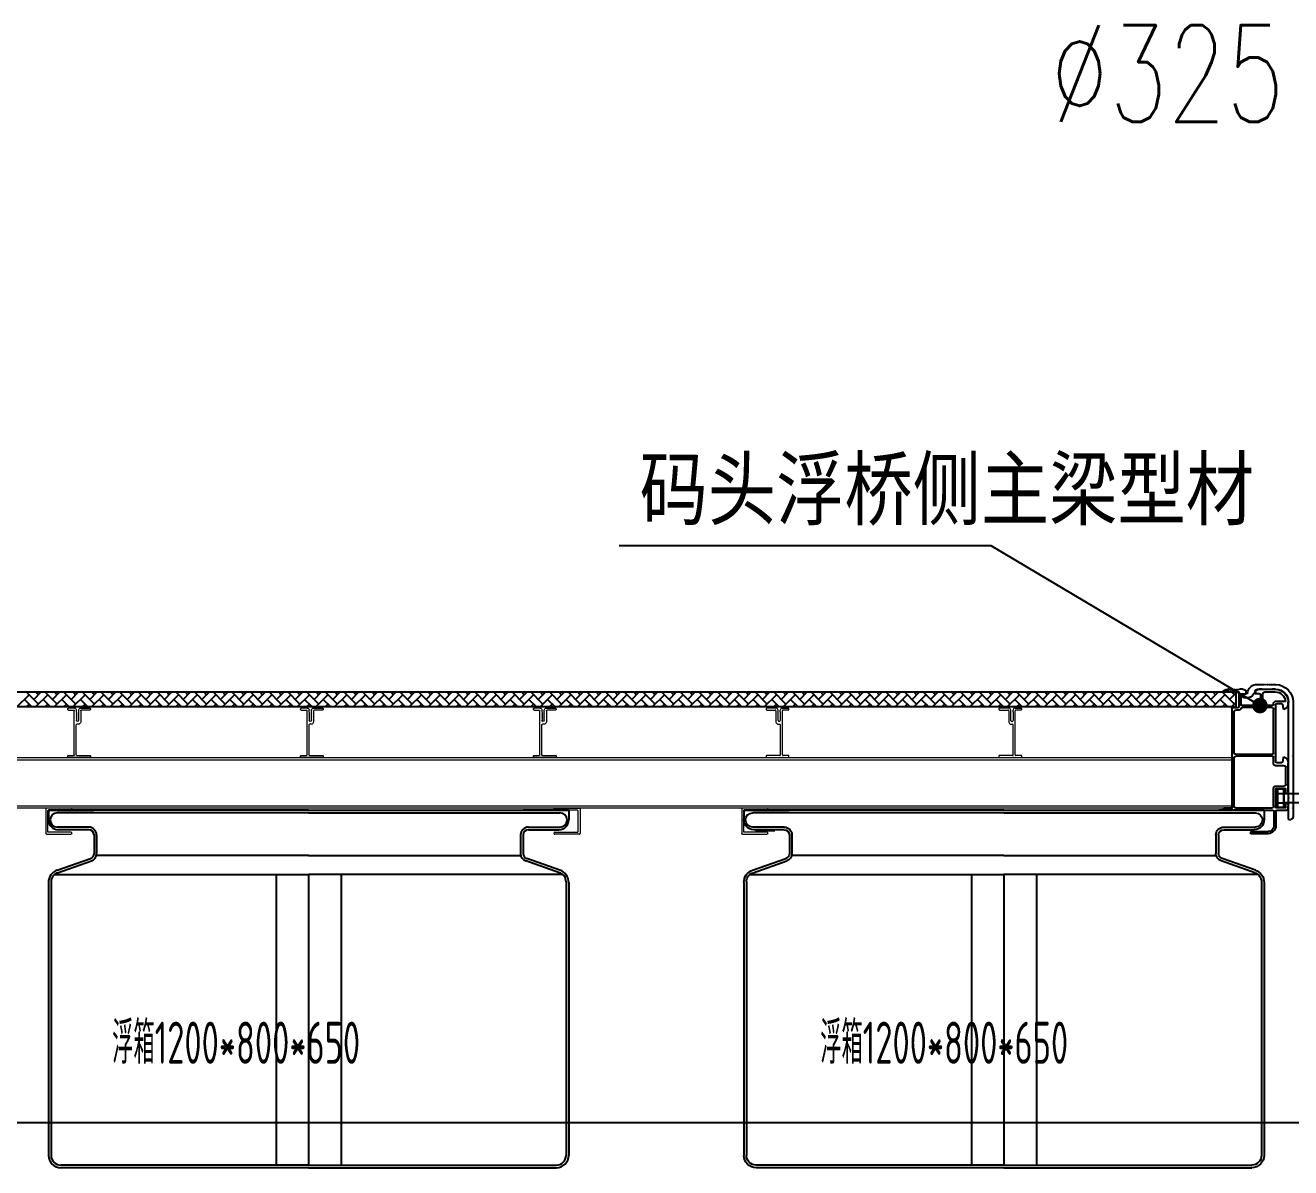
# Model space of a CAD drawing. Extents: x 8796 to 116961, y 24572 to 132726.
# Drawn here: x 41625 to 43571, y 28656 to 30414 of the extents above; entities that cross this region are included whole.
import ezdxf

# ---------------------------------------------------------------- set-up
doc = ezdxf.new("R2010")
doc.units = 0
doc.header["$LTSCALE"] = 1000
doc.header["$MEASUREMENT"] = 0
for name, color, linetype in [('_TCH_MASK', 7, 'Continuous'), ('DIM_LEAD', 3, 'Continuous'), ('PUB_DIM', 3, 'Continuous'), ('PUB_TEXT', 7, 'Continuous'), ('W-FLOAT_BOWL浮筒', 253, 'Continuous'), ('W-STEEL_FRAME钢架', 3, 'Continuous'), ('W-WOOD_FLOOR木地板', 30, 'Continuous'), ('中实线', 1, 'Continuous'), ('图层5', 6, 'Continuous'), ('粗实线', 3, 'Continuous')]:
    doc.layers.add(name, color=color, linetype=linetype)
doc.layers.add('结构', color=52, linetype='Continuous', lineweight=18)
doc.layers.add('铝主梁170x129x4', color=210, linetype='Continuous', lineweight=25)
doc.styles.add('_TCH_DIM', font='SIMPLEX.shx', dxfattribs={"bigfont": 'hztxt.shx'})
doc.styles.get("Standard").update_dxf_attribs({"font": 'gbenor.shx', "bigfont": 'gbcbig.shx'})

# ---------------------------------------------------------------- blocks, each defined once
blk = doc.blocks.new('A$C49B369EF')
at = {"color": 8}
for p, q in [((4, 203), (20.5, 203)), ((22.5, 124), (22.5, 191))]:
    blk.add_line(p, q, dxfattribs=at)
at = {"color": 3}
for p, q in [((17, 36), (2, 36)), ((19, 34), (19, 12)), ((22, 34), (22, 12)), ((57, 3), (31, 3)), ((58, 2), (58, 1)), ((47.4, 0), (31, 0)), ((57, 0), (48.6, 0))]:
    blk.add_line(p, q, dxfattribs=at)
at = {"color": 8, "ltscale": 0.5}
blk.add_arc((20.5, 201), 2, 0, 90, dxfattribs=at)
at = {"color": 3}
for centre, radius, start, end in [((2, 38), 2, 180, 270), ((17, 34), 2, 0, 90), ((31, 12), 12, 180, 270), ((31, 12), 9, 180, 270), ((57, 2), 1, 0, 90), ((57, 1), 1, 270, 0)]:
    blk.add_arc(centre, radius, start, end, dxfattribs=at)
at = {"color": 3, "ltscale": 0.5}
blk.add_arc((24, 34), 2, 90, 180, dxfattribs=at)
at = {"layer": '中实线', "color": 8, "linetype": 'ByBlock', "ltscale": 0.5}
for p, q in [((36, 218), (20, 218)), ((20, 218), (20, 218)), ((39, 199), (39, 215)), ((4, 203), (4, 203)), ((22.5, 199), (22.5, 201)), ((24.5, 197), (37, 197)), ((25.5, 194), (70.6, 194)), ((75.5, 190), (80.5, 190)), ((83.5, 187), (83.5, 125)), ((22.5, 107.5), (22.5, 117)), ((80.5, 122), (24.5, 122)), ((24.5, 119), (80.5, 119)), ((3.5, 76), (3.5, 101.5)), ((6.5, 104.5), (19.5, 104.5)), ((83.5, 116), (83.5, 42.5)), ((19.5, 73), (6.5, 73)), ((22.5, 42.5), (22.5, 70)), ((80.5, 39.5), (25.5, 39.5))]:
    blk.add_line(p, q, dxfattribs=at)
for centre, radius, start, end in [((20, 202.1), 15.9, 89.8166, 176.4472), ((36, 215), 3, 0, 90), ((24.5, 199), 2, 180, 269.9404), ((37, 199), 2, 269.9404, 0), ((25.5, 191), 3, 90, 180), ((70.6, 192), 2, 11.537, 90), ((75.5, 193), 3, 191.537, 270), ((80.5, 187), 3, 0, 90), ((24.5, 124), 2, 180, 270), ((24.5, 117), 2, 90, 180), ((80.5, 125), 3, 270, 0), ((80.5, 116), 3, 0, 90), ((6.5, 101.5), 3, 90, 180), ((19.5, 107.5), 3, 270, 0), ((6.5, 76), 3, 180, 270), ((19.5, 70), 3, 0, 90), ((25.5, 42.5), 3, 180, 270), ((80.5, 42.5), 3, 270, 0)]:
    blk.add_arc(centre, radius, start, end, dxfattribs=at)
at = {"layer": '粗实线', "linetype": 'ByBlock', "ltscale": 0.5}
for p, q in [((20, 222), (24.7, 222)), ((24.7, 222), (22.4, 222)), ((39.9, 222), (45, 222)), ((43.5, 215), (50.3, 215)), ((50.5, 219.5), (50.5, 215.2)), ((64.5, 215.2), (64.5, 219.5)), ((71.5, 215), (64.7, 215)), ((70, 222), (75.1, 222)), ((76, 218), (76, 194.5)), ((99.8, 219), (77, 219)), ((90.3, 222), (92.7, 222)), ((100, 219.5), (100, 219.2)), ((0, 200.4), (0, 202)), ((9.1, 199.2), (7.8, 191.8)), ((17, 200), (10.1, 200)), ((19, 155.1), (19, 198)), ((42.5, 214), (42.5, 198)), ((43.5, 197), (56.9, 197)), ((57.1, 196.9), (57.4, 196.6)), ((57.6, 196.6), (57.9, 196.9)), ((58.1, 197), (71.5, 197)), ((72.5, 198), (72.5, 214)), ((77, 193.5), (86, 193.5)), ((87, 192.5), (87, 155.1)), ((19, 111), (19, 153.9)), ((19.4, 154.6), (19.1, 154.9)), ((19.1, 154.1), (19.4, 154.4)), ((86.9, 154.9), (86.6, 154.6)), ((86.6, 154.4), (86.9, 154.1)), ((87, 153.9), (87, 153.9)), ((87, 153.9), (87, 89.8)), ((7.8, 117.2), (9.1, 109.8)), ((0, 89.8), (0, 108.6)), ((10.1, 109), (17, 109)), ((0, 74.4), (0, 88.7)), ((0.4, 89.4), (0.1, 89.7)), ((0.1, 88.8), (0.4, 89.1)), ((86.9, 89.7), (86.6, 89.4)), ((86.6, 89.1), (86.9, 88.8)), ((87, 88.7), (87, 39.5)), ((0, 64), (0, 74.4)), ((3.8, 61.5), (2.5, 61.5)), ((4, 68.5), (4, 61.7)), ((18, 69.5), (5, 69.5)), ((19, 55.1), (19, 68.5)), ((0, 38), (0, 42)), ((2.5, 47.5), (3.8, 47.5)), ((4, 47.3), (4, 40.5)), ((19, 40.5), (19, 53.9)), ((19.4, 54.6), (19.1, 54.9)), ((19.1, 54.1), (19.4, 54.4)), ((87.5, 39), (99, 39)), ((99, 36), (24, 36)), ((100, 38), (100, 37))]:
    blk.add_line(p, q, dxfattribs=at)
at = {"layer": '粗实线', "color": 3, "linetype": 'ByBlock', "ltscale": 0.5}
for p, q in [((5, 39.5), (18, 39.5)), ((47.9, 0.4), (47.6, 0.1)), ((48.4, 0.1), (48.1, 0.4))]:
    blk.add_line(p, q, dxfattribs=at)
at = {"layer": '粗实线', "linetype": 'ByBlock', "ltscale": 0.5}
for centre, radius, start, end in [((20, 202), 20, 90, 180), ((43.5, 214), 1, 90, 180), ((45.3, 215.4), 6.6, 38.3047, 92.8074), ((50.3, 215.2), 0.2, 270, 0.2741), ((69.7, 215.4), 6.6, 87.1926, 141.6953), ((64.7, 215.2), 0.2, 180, 270), ((71.5, 214), 1, 0, 90), ((77, 218), 1, 90, 180), ((92.1, 208.2), 13.8, 54.8394, 92.3815), ((99.8, 219.2), 0.2, 270, 0), ((9.9, 200.4), 9.84, 179.7094, 251.9861), ((10.1, 199), 1, 90, 169.7), ((17, 198), 2, 360, 90), ((43.5, 198), 1, 180, 270), ((56.9, 196.8), 0.2, 45, 90), ((57.5, 196.8), 0.2, 225, 315), ((58.1, 196.8), 0.2, 90, 135), ((71.5, 198), 1, 270, 0), ((6.8, 192), 1, 270, 349.7), ((77, 194.5), 1, 180, 270), ((86, 192.5), 1, 0, 90), ((19.2, 155.1), 0.2, 180, 225), ((19.2, 153.9), 0.2, 135, 180), ((19.2, 154.5), 0.2, 315, 45), ((86.8, 154.5), 0.2, 135, 225), ((86.8, 155.1), 0.2, 315, 0), ((86.8, 153.9), 0.2, 360, 45), ((10.1, 108.5), 10.1, 110.0422, 179.7055), ((6.8, 117), 1.03, 10.8147, 98.718), ((10.1, 110), 1, 190.3, 270), ((17, 111), 2, 270, 0), ((0.2, 89.8), 0.2, 180, 225), ((0.2, 88.7), 0.2, 135, 180), ((0.2, 89.2), 0.2, 315, 45), ((86.8, 89.2), 0.2, 135, 225), ((86.8, 89.8), 0.2, 315, 0), ((86.8, 88.7), 0.2, 360, 45), ((2.5, 64), 2.5, 180, 270), ((3.8, 61.7), 0.2, 270, 0), ((5, 68.5), 1, 90, 180), ((18, 68.5), 1, 0, 90), ((6.6, 42.3), 6.6, 128.3047, 182.8074), ((3.8, 47.3), 0.2, 0, 90), ((5, 40.5), 1, 180, 270), ((18, 40.5), 1, 270, 0), ((19.2, 55.1), 0.2, 180, 225), ((19.2, 53.9), 0.2, 135, 180), ((19.2, 54.5), 0.2, 315, 45), ((87, 39), 0.5, 90, 0), ((99, 38), 1, 0, 90), ((99, 37), 1, 270, 0)]:
    blk.add_arc(centre, radius, start, end, dxfattribs=at)
at = {"layer": '粗实线', "color": 3, "linetype": 'ByBlock', "ltscale": 0.5}
for centre, start, end in [((47.4, 0.2), 270, 315), ((48, 0.2), 45, 135), ((48.6, 0.2), 225, 270)]:
    blk.add_arc(centre, 0.2, start, end, dxfattribs=at)
at = {"layer": '结构', "color": 3, "linetype": 'ByBlock', "ltscale": 0.5}
for p, q in [((24.9, 221.9), (25.2, 221.5)), ((25.5, 221.5), (25.8, 221.9)), ((25.9, 222), (26.7, 222)), ((26.9, 221.9), (27.2, 221.5)), ((27.5, 221.5), (27.8, 221.9)), ((27.9, 222), (28.7, 222)), ((28.9, 221.9), (29.2, 221.5)), ((29.5, 221.5), (29.8, 221.9)), ((29.9, 222), (30.7, 222)), ((30.9, 221.9), (31.2, 221.5)), ((31.5, 221.5), (31.8, 221.9)), ((31.9, 222), (32.7, 222)), ((32.9, 221.9), (33.2, 221.5)), ((33.5, 221.5), (33.8, 221.9)), ((33.9, 222), (34.7, 222)), ((34.9, 221.9), (35.2, 221.5)), ((35.5, 221.5), (35.8, 221.9)), ((35.9, 222), (36.7, 222)), ((36.9, 221.9), (37.2, 221.5)), ((37.5, 221.5), (37.8, 221.9)), ((37.9, 222), (38.7, 222)), ((38.9, 221.9), (39.2, 221.5)), ((39.5, 221.5), (39.8, 221.9)), ((39.9, 222), (41.7, 222)), ((75.1, 222), (73.3, 222)), ((75.6, 221.5), (75.3, 221.9)), ((76.1, 221.9), (75.8, 221.5)), ((77.1, 222), (76.3, 222)), ((77.6, 221.5), (77.3, 221.9)), ((78.1, 221.9), (77.8, 221.5)), ((79.1, 222), (78.3, 222)), ((79.6, 221.5), (79.3, 221.9)), ((80.1, 221.9), (79.8, 221.5)), ((81.1, 222), (80.3, 222)), ((81.6, 221.5), (81.3, 221.9)), ((82.1, 221.9), (81.8, 221.5)), ((83.1, 222), (82.3, 222)), ((83.6, 221.5), (83.3, 221.9)), ((84.1, 221.9), (83.8, 221.5)), ((85.1, 222), (84.3, 222)), ((85.6, 221.5), (85.3, 221.9)), ((86.1, 221.9), (85.8, 221.5)), ((87.1, 222), (86.3, 222)), ((87.6, 221.5), (87.3, 221.9)), ((88.1, 221.9), (87.8, 221.5)), ((89.1, 222), (88.3, 222)), ((89.6, 221.5), (89.3, 221.9)), ((90.1, 221.9), (89.8, 221.5))]:
    blk.add_line(p, q, dxfattribs=at)
for centre, start, end in [((24.7, 221.8), 45, 90), ((25.3, 221.6), 225, 315), ((25.9, 221.8), 90, 135), ((26.7, 221.8), 45, 90), ((27.3, 221.6), 225, 315), ((27.9, 221.8), 90, 135), ((28.7, 221.8), 45, 90), ((29.3, 221.6), 225, 315), ((29.9, 221.8), 90, 135), ((30.7, 221.8), 45, 90), ((31.3, 221.6), 225, 315), ((31.9, 221.8), 90, 135), ((32.7, 221.8), 45, 90), ((33.3, 221.6), 225, 315), ((33.9, 221.8), 90, 135), ((34.7, 221.8), 45, 90), ((35.3, 221.6), 225, 315), ((35.9, 221.8), 90, 135), ((36.7, 221.8), 45, 90), ((37.3, 221.6), 225, 315), ((37.9, 221.8), 90, 135), ((38.7, 221.8), 45, 90), ((39.3, 221.6), 225, 315), ((39.9, 221.8), 90, 135), ((75.1, 221.8), 45, 90), ((75.7, 221.6), 225, 315), ((76.3, 221.8), 90, 135), ((77.1, 221.8), 45, 90), ((77.7, 221.6), 225, 315), ((78.3, 221.8), 90, 135), ((79.1, 221.8), 45, 90), ((79.7, 221.6), 225, 315), ((80.3, 221.8), 90, 135), ((81.1, 221.8), 45, 90), ((81.7, 221.6), 225, 315), ((82.3, 221.8), 90, 135), ((83.1, 221.8), 45, 90), ((83.7, 221.6), 225, 315), ((84.3, 221.8), 90, 135), ((85.1, 221.8), 45, 90), ((85.7, 221.6), 225, 315), ((86.3, 221.8), 90, 135), ((87.1, 221.8), 45, 90), ((87.7, 221.6), 225, 315), ((88.3, 221.8), 90, 135), ((89.1, 221.8), 45, 90), ((89.7, 221.6), 225, 315), ((90.3, 221.8), 90, 135)]:
    blk.add_arc(centre, 0.2, start, end, dxfattribs=at)
blk = doc.blocks.new('A$C4B927DFE')
at = {"color": 0, "lineweight": 5}
for p, q in [((-53.9, 64.4), (-53.9, 65.9)), ((-40.6, 66.9), (-40.6, 67.9)), ((-56.9, 44.1), (-54.6, 44.1))]:
    blk.add_line(p, q, dxfattribs=at)
at = {"color": 0, "lineweight": 0, "ltscale": 0.5}
blk.add_arc((-56.6, 48.1), 4.07, 190.1528, 265.2718, dxfattribs=at)
at = {"layer": '结构', "color": 0, "linetype": 'ByBlock', "lineweight": 0, "ltscale": 0.5}
for p, q in [((-75.6, 67.9), (-75.6, 66.9)), ((-60.4, 68.9), (-74.6, 68.9)), ((-74.6, 65.9), (-61.6, 65.9)), ((-60.6, 64.9), (-60.6, 47.4)), ((-57.8, 64.2), (-57.4, 64.4)), ((-57.4, 63.9), (-57.8, 64.2)), ((-57.8, 62.4), (-57.4, 62.6)), ((-57.4, 62.1), (-57.8, 62.4)), ((-57.8, 60.6), (-57.4, 60.8)), ((-57.4, 60.3), (-57.8, 60.6)), ((-57.8, 58.8), (-57.4, 59)), ((-57.4, 58.5), (-57.8, 58.8)), ((-57.4, 64.4), (-57.4, 65.9)), ((-57.4, 62.6), (-57.4, 63.9)), ((-57.4, 60.8), (-57.4, 62.1)), ((-57.4, 59), (-57.4, 60.3)), ((-57.4, 57.2), (-57.4, 58.5)), ((-53.5, 64.2), (-53.9, 64.4)), ((-53.9, 63.9), (-53.5, 64.2)), ((-53.9, 62.6), (-53.9, 63.9)), ((-53.5, 62.4), (-53.9, 62.6)), ((-53.9, 62.1), (-53.5, 62.4)), ((-53.9, 62.2), (-53.9, 61.9)), ((-53.9, 61.9), (-53.5, 61.7)), ((-53.5, 61.7), (-53.9, 61.4)), ((-53.9, 61.4), (-53.9, 60.1)), ((-53.9, 60.1), (-53.5, 59.9)), ((-53.5, 59.9), (-53.9, 59.6)), ((-53.9, 59.6), (-53.9, 58.3)), ((-50.9, 68.9), (-41.6, 68.9)), ((-50.6, -3.1), (-50.6, 64.9)), ((-41.6, 65.9), (-49.6, 65.9)), ((-57.8, 57), (-57.4, 57.2)), ((-57.4, 56.7), (-57.8, 57)), ((-57.8, 55.2), (-57.4, 55.4)), ((-57.4, 54.9), (-57.8, 55.2)), ((-57.8, 53.4), (-57.4, 53.6)), ((-57.4, 53.1), (-57.8, 53.4)), ((-57.8, 51.6), (-57.4, 51.8)), ((-57.4, 51.3), (-57.8, 51.6)), ((-57.4, 55.4), (-57.4, 56.7)), ((-57.4, 53.6), (-57.4, 54.9)), ((-57.4, 51.8), (-57.4, 53.1)), ((-57.4, 53.1), (-57.4, 53.1)), ((-57.4, 50.1), (-57.4, 51.3)), ((-53.9, 58.3), (-53.5, 58.1)), ((-53.5, 58.1), (-53.9, 57.8)), ((-53.9, 57.8), (-53.9, 56.5)), ((-53.9, 56.5), (-53.5, 56.3)), ((-53.5, 56.3), (-53.9, 56)), ((-53.9, 56), (-53.9, 54.7)), ((-53.9, 54.7), (-53.5, 54.5)), ((-53.5, 54.5), (-53.9, 54.2)), ((-53.9, 54.2), (-53.9, 52.9)), ((-53.9, 52.9), (-53.5, 52.7)), ((-53.5, 52.7), (-53.9, 52.4)), ((-53.9, 52.4), (-53.9, 51.1)), ((-53.9, 51.1), (-53.5, 50.9)), ((-53.5, 50.9), (-53.9, 50.6)), ((-53.9, 50.6), (-53.9, 50.1)), ((-53.6, -3.1), (-53.6, 43.1)), ((-75.6, -4.6), (-75.6, -6.6)), ((-54.6, -4.1), (-75.1, -4.1)), ((-75.1, -7.1), (-41.1, -7.1)), ((-41.1, -4.1), (-49.6, -4.1)), ((-40.6, -6.6), (-40.6, -4.6))]:
    blk.add_line(p, q, dxfattribs=at)
for centre, radius, start, end in [((-74.6, 67.9), 1, 90, 180), ((-74.6, 66.9), 1, 180, 270), ((-61.6, 64.9), 1, 0, 90), ((-60.4, 65.9), 3, 360, 90.0017), ((-50.9, 65.9), 3, 89.9983, 180), ((-49.6, 64.9), 1, 90, 180), ((-41.6, 67.9), 1, 0, 90), ((-41.6, 66.9), 1, 270, 360), ((-55.6, 50.1), 1.75, 180, 0), ((-54.6, 43.1), 1, 0, 90), ((-75.1, -4.6), 0.5, 90, 180), ((-75.1, -6.6), 0.5, 180, 270), ((-54.6, -3.1), 1, 270, 0), ((-49.6, -3.1), 1, 180, 270), ((-41.1, -4.6), 0.5, 0, 90), ((-41.1, -6.6), 0.5, 270, 0)]:
    blk.add_arc(centre, radius, start, end, dxfattribs=at)
blk = doc.blocks.new('555')
at = {"color": 31}
for p, q in [((447973.9, -94562.7), (450812.6, -94562.7)), ((448938.2, -94585.7), (448956.8, -94567)), ((448971.2, -94581.4), (448952.5, -94562.7)), ((448964, -94574.2), (448975.5, -94562.7)), ((448971.2, -94567), (448966.9, -94562.7)), ((448966.9, -94585.7), (448985.6, -94567)), ((448999.9, -94581.4), (448981.3, -94562.7)), ((448992.8, -94574.2), (449004.3, -94562.7)), ((448999.9, -94567), (448995.6, -94562.7)), ((448995.6, -94585.7), (449014.3, -94567)), ((449028.7, -94581.4), (449010, -94562.7)), ((449021.5, -94574.2), (449033, -94562.7)), ((449028.7, -94567), (449024.4, -94562.7)), ((449024.4, -94585.7), (449043.1, -94567)), ((449057.4, -94581.4), (449038.7, -94562.7)), ((449050.2, -94574.2), (449061.7, -94562.7)), ((449057.4, -94567), (449053.1, -94562.7)), ((449053.1, -94585.7), (449071.8, -94567)), ((449086.2, -94581.4), (449067.5, -94562.7)), ((449079, -94574.2), (449090.5, -94562.7)), ((449086.2, -94567), (449081.8, -94562.7)), ((449081.8, -94585.7), (449100.5, -94567)), ((449114.9, -94581.4), (449096.2, -94562.7)), ((449107.7, -94574.2), (449119.2, -94562.7)), ((449114.9, -94567), (449110.6, -94562.7)), ((449110.6, -94585.7), (449129.3, -94567)), ((449143.6, -94581.4), (449124.9, -94562.7)), ((449136.4, -94574.2), (449147.9, -94562.7)), ((449143.6, -94567), (449139.3, -94562.7)), ((449139.3, -94585.7), (449158, -94567)), ((449172.4, -94581.4), (449153.7, -94562.7)), ((449165.2, -94574.2), (449176.7, -94562.7)), ((449172.4, -94567), (449168.1, -94562.7)), ((449168.1, -94585.7), (449186.7, -94567)), ((449201.1, -94581.4), (449182.4, -94562.7)), ((449193.9, -94574.2), (449205.4, -94562.7)), ((449201.1, -94567), (449196.8, -94562.7)), ((449196.8, -94585.7), (449215.5, -94567)), ((449229.8, -94581.4), (449211.2, -94562.7)), ((449222.7, -94574.2), (449234.2, -94562.7)), ((449229.8, -94567), (449225.5, -94562.7)), ((449225.5, -94585.7), (449244.2, -94567)), ((449258.6, -94581.4), (449239.9, -94562.7)), ((449251.4, -94574.2), (449262.9, -94562.7)), ((449258.6, -94567), (449254.3, -94562.7)), ((449254.3, -94585.7), (449272.9, -94567)), ((449287.3, -94581.4), (449268.6, -94562.7)), ((449280.1, -94574.2), (449291.6, -94562.7)), ((449287.3, -94567), (449283, -94562.7)), ((449283, -94585.7), (449301.7, -94567)), ((449316.1, -94581.4), (449297.4, -94562.7)), ((449308.9, -94574.2), (449320.4, -94562.7)), ((449316.1, -94567), (449311.7, -94562.7)), ((449311.7, -94585.7), (449330.4, -94567)), ((449344.8, -94581.4), (449326.1, -94562.7)), ((449337.6, -94574.2), (449349.1, -94562.7)), ((449344.8, -94567), (449340.5, -94562.7)), ((449340.5, -94585.7), (449359.2, -94567)), ((449373.5, -94581.4), (449354.8, -94562.7)), ((449366.3, -94574.2), (449377.8, -94562.7)), ((449373.5, -94567), (449369.2, -94562.7)), ((449369.2, -94585.7), (449387.9, -94567)), ((449402.3, -94581.4), (449383.6, -94562.7)), ((449395.1, -94574.2), (449406.6, -94562.7)), ((449402.3, -94567), (449397.9, -94562.7)), ((449397.9, -94585.7), (449416.6, -94567)), ((449431, -94581.4), (449412.3, -94562.7)), ((449423.8, -94574.2), (449435.3, -94562.7)), ((449431, -94567), (449426.7, -94562.7)), ((449426.7, -94585.7), (449445.4, -94567)), ((449459.7, -94581.4), (449441.1, -94562.7)), ((449452.6, -94574.2), (449464.1, -94562.7)), ((449459.7, -94567), (449455.4, -94562.7)), ((449455.4, -94585.7), (449474.1, -94567)), ((449488.5, -94581.4), (449469.8, -94562.7)), ((449481.3, -94574.2), (449492.8, -94562.7)), ((449488.5, -94567), (449484.2, -94562.7)), ((449484.2, -94585.7), (449502.8, -94567)), ((449517.2, -94581.4), (449498.5, -94562.7)), ((449510, -94574.2), (449521.5, -94562.7)), ((449517.2, -94567), (449512.9, -94562.7)), ((449512.9, -94585.7), (449531.6, -94567)), ((449545.9, -94581.4), (449527.3, -94562.7)), ((449538.8, -94574.2), (449550.3, -94562.7)), ((449545.9, -94567), (449541.6, -94562.7)), ((449541.6, -94585.7), (449560.3, -94567)), ((449574.7, -94581.4), (449556, -94562.7)), ((449567.5, -94574.2), (449579, -94562.7)), ((449574.7, -94567), (449570.4, -94562.7)), ((449570.4, -94585.7), (449589.1, -94567)), ((449603.4, -94581.4), (449584.7, -94562.7)), ((449596.2, -94574.2), (449607.7, -94562.7)), ((449603.4, -94567), (449599.1, -94562.7)), ((449599.1, -94585.7), (449617.8, -94567)), ((449632.2, -94581.4), (449613.5, -94562.7)), ((449625, -94574.2), (449636.5, -94562.7)), ((449632.2, -94567), (449627.8, -94562.7)), ((449627.8, -94585.7), (449646.5, -94567)), ((449660.9, -94581.4), (449642.2, -94562.7)), ((449653.7, -94574.2), (449665.2, -94562.7)), ((449660.9, -94567), (449656.6, -94562.7)), ((449656.6, -94585.7), (449675.3, -94567)), ((449689.6, -94581.4), (449670.9, -94562.7)), ((449682.4, -94574.2), (449693.9, -94562.7)), ((449689.6, -94567), (449685.3, -94562.7)), ((449685.3, -94585.7), (449704, -94567)), ((449718.4, -94581.4), (449699.7, -94562.7)), ((449711.2, -94574.2), (449722.7, -94562.7)), ((449718.4, -94567), (449714, -94562.7)), ((449714, -94585.7), (449732.7, -94567)), ((449747.1, -94581.4), (449728.4, -94562.7)), ((449739.9, -94574.2), (449751.4, -94562.7)), ((449747.1, -94567), (449742.8, -94562.7)), ((449742.8, -94585.7), (449761.5, -94567)), ((449775.8, -94581.4), (449757.2, -94562.7)), ((449768.7, -94574.2), (449780.2, -94562.7)), ((449775.8, -94567), (449771.5, -94562.7)), ((449771.5, -94585.7), (449790.2, -94567)), ((449804.6, -94581.4), (449785.9, -94562.7)), ((449797.4, -94574.2), (449808.9, -94562.7)), ((449804.6, -94567), (449800.3, -94562.7)), ((449800.3, -94585.7), (449818.9, -94567)), ((449833.3, -94581.4), (449814.6, -94562.7)), ((449826.1, -94574.2), (449837.6, -94562.7)), ((449833.3, -94567), (449829, -94562.7)), ((449829, -94585.7), (449847.7, -94567)), ((449862, -94581.4), (449843.4, -94562.7)), ((449854.9, -94574.2), (449866.4, -94562.7)), ((449862, -94567), (449857.7, -94562.7)), ((449857.7, -94585.7), (449876.4, -94567)), ((449890.8, -94581.4), (449872.1, -94562.7)), ((449883.6, -94574.2), (449895.1, -94562.7)), ((449890.8, -94567), (449886.5, -94562.7)), ((449886.5, -94585.7), (449905.2, -94567)), ((449919.5, -94581.4), (449900.8, -94562.7)), ((449912.3, -94574.2), (449923.8, -94562.7)), ((449919.5, -94567), (449915.2, -94562.7)), ((449915.2, -94585.7), (449933.9, -94567)), ((449948.3, -94581.4), (449929.6, -94562.7)), ((449941.1, -94574.2), (449952.6, -94562.7)), ((449948.3, -94567), (449943.9, -94562.7)), ((449943.9, -94585.7), (449962.6, -94567)), ((449977, -94581.4), (449958.3, -94562.7)), ((449969.8, -94574.2), (449981.3, -94562.7)), ((449977, -94567), (449972.7, -94562.7)), ((449972.7, -94585.7), (449991.4, -94567)), ((450005.7, -94581.4), (449987, -94562.7)), ((449998.5, -94574.2), (450010, -94562.7)), ((450005.7, -94567), (450001.4, -94562.7)), ((450001.4, -94585.7), (450020.1, -94567)), ((450034.5, -94581.4), (450015.8, -94562.7)), ((450027.3, -94574.2), (450038.8, -94562.7)), ((450034.5, -94567), (450030.2, -94562.7)), ((450030.2, -94585.7), (450048.8, -94567)), ((450063.2, -94581.4), (450044.5, -94562.7)), ((450056, -94574.2), (450067.5, -94562.7)), ((450063.2, -94567), (450058.9, -94562.7)), ((450058.9, -94585.7), (450077.6, -94567)), ((450091.9, -94581.4), (450073.3, -94562.7)), ((450084.8, -94574.2), (450096.3, -94562.7)), ((450091.9, -94567), (450087.6, -94562.7)), ((450087.6, -94585.7), (450106.3, -94567)), ((450120.7, -94581.4), (450102, -94562.7)), ((450113.5, -94574.2), (450125, -94562.7)), ((450120.7, -94567), (450116.4, -94562.7)), ((450116.4, -94585.7), (450135, -94567)), ((450149.4, -94581.4), (450130.7, -94562.7)), ((450142.2, -94574.2), (450153.7, -94562.7)), ((450149.4, -94567), (450145.1, -94562.7)), ((450145.1, -94585.7), (450163.8, -94567)), ((450172.5, -94575.7), (450159.5, -94562.7)), ((450178.2, -94581.4), (450159.5, -94562.7)), ((450171, -94574.2), (450182.5, -94562.7)), ((450171, -94574.2), (450172.5, -94572.7)), ((450178.2, -94567), (450173.8, -94562.7)), ((450173.8, -94585.7), (450192.5, -94567)), ((450206.9, -94581.4), (450188.2, -94562.7)), ((450199.7, -94574.2), (450211.2, -94562.7)), ((450206.9, -94567), (450202.6, -94562.7)), ((450202.6, -94585.7), (450221.3, -94567)), ((450235.6, -94581.4), (450216.9, -94562.7)), ((450228.4, -94574.2), (450239.9, -94562.7)), ((450235.6, -94567), (450231.3, -94562.7)), ((450231.3, -94585.7), (450250, -94567)), ((450264.4, -94581.4), (450245.7, -94562.7)), ((450257.2, -94574.2), (450268.7, -94562.7)), ((450264.4, -94567), (450260, -94562.7)), ((450260, -94585.7), (450278.7, -94567)), ((450293.1, -94581.4), (450274.4, -94562.7)), ((450285.9, -94574.2), (450297.4, -94562.7)), ((450293.1, -94567), (450288.8, -94562.7)), ((450288.8, -94585.7), (450307.5, -94567)), ((450321.8, -94581.4), (450303.2, -94562.7)), ((450314.7, -94574.2), (450326.2, -94562.7)), ((450321.8, -94567), (450317.5, -94562.7)), ((450317.5, -94585.7), (450336.2, -94567)), ((450350.6, -94581.4), (450331.9, -94562.7)), ((450343.4, -94574.2), (450354.9, -94562.7)), ((450350.6, -94567), (450346.3, -94562.7)), ((450346.3, -94585.7), (450364.9, -94567)), ((450379.3, -94581.4), (450360.6, -94562.7)), ((450372.1, -94574.2), (450383.6, -94562.7)), ((450379.3, -94567), (450375, -94562.7)), ((450375, -94585.7), (450393.7, -94567)), ((450408, -94581.4), (450389.4, -94562.7)), ((450400.9, -94574.2), (450412.4, -94562.7)), ((450408, -94567), (450403.7, -94562.7)), ((450403.7, -94585.7), (450422.4, -94567)), ((450436.8, -94581.4), (450418.1, -94562.7)), ((450429.6, -94574.2), (450441.1, -94562.7)), ((450436.8, -94567), (450432.5, -94562.7)), ((450432.5, -94585.7), (450451.2, -94567)), ((450465.5, -94581.4), (450446.8, -94562.7)), ((450458.3, -94574.2), (450469.8, -94562.7)), ((450465.5, -94567), (450461.2, -94562.7)), ((450461.2, -94585.7), (450479.9, -94567)), ((450494.3, -94581.4), (450475.6, -94562.7)), ((450487.1, -94574.2), (450498.6, -94562.7)), ((450494.3, -94567), (450489.9, -94562.7)), ((450489.9, -94585.7), (450508.6, -94567)), ((450523, -94581.4), (450504.3, -94562.7)), ((450515.8, -94574.2), (450527.3, -94562.7)), ((450523, -94567), (450518.7, -94562.7)), ((450518.7, -94585.7), (450537.4, -94567)), ((450551.7, -94581.4), (450533, -94562.7)), ((450544.5, -94574.2), (450556, -94562.7)), ((450551.7, -94567), (450547.4, -94562.7)), ((450547.4, -94585.7), (450566.1, -94567)), ((450580.5, -94581.4), (450561.8, -94562.7)), ((450573.3, -94574.2), (450584.8, -94562.7)), ((450580.5, -94567), (450576.2, -94562.7)), ((450576.2, -94585.7), (450594.8, -94567)), ((450609.2, -94581.4), (450590.5, -94562.7)), ((450602, -94574.2), (450613.5, -94562.7)), ((450609.2, -94567), (450604.9, -94562.7)), ((450604.9, -94585.7), (450623.6, -94567)), ((450637.9, -94581.4), (450619.3, -94562.7)), ((450630.8, -94574.2), (450642.3, -94562.7)), ((450637.9, -94567), (450633.6, -94562.7)), ((450633.6, -94585.7), (450652.3, -94567)), ((450666.7, -94581.4), (450648, -94562.7)), ((450659.5, -94574.2), (450671, -94562.7)), ((450666.7, -94567), (450662.4, -94562.7)), ((450662.4, -94585.7), (450681, -94567)), ((450695.4, -94581.4), (450676.7, -94562.7)), ((450688.2, -94574.2), (450699.7, -94562.7)), ((450695.4, -94567), (450691.1, -94562.7)), ((450691.1, -94585.7), (450709.8, -94567)), ((450724.2, -94581.4), (450705.5, -94562.7)), ((450717, -94574.2), (450728.5, -94562.7)), ((450724.2, -94567), (450719.8, -94562.7)), ((450719.8, -94585.7), (450738.5, -94567)), ((450752.9, -94581.4), (450734.2, -94562.7)), ((450745.7, -94574.2), (450757.2, -94562.7)), ((450752.9, -94567), (450748.6, -94562.7)), ((450748.6, -94585.7), (450767.3, -94567)), ((450781.6, -94581.4), (450762.9, -94562.7)), ((450774.4, -94574.2), (450785.9, -94562.7)), ((450781.6, -94567), (450777.3, -94562.7)), ((450777.3, -94585.7), (450796, -94567)), ((450810.4, -94581.4), (450791.7, -94562.7)), ((450803.2, -94574.2), (450812.6, -94564.8)), ((450810.4, -94567), (450806, -94562.7)), ((450812.6, -94562.7), (450812.6, -94585.7)), ((450812.6, -94585.7), (447973.9, -94585.7)), ((448961.2, -94585.7), (448949.7, -94574.2)), ((448952.5, -94585.7), (448956.8, -94581.4)), ((448989.9, -94585.7), (448978.4, -94574.2)), ((448981.3, -94585.7), (448985.6, -94581.4)), ((449018.6, -94585.7), (449007.1, -94574.2)), ((449010, -94585.7), (449014.3, -94581.4)), ((449047.4, -94585.7), (449035.9, -94574.2)), ((449038.7, -94585.7), (449043.1, -94581.4)), ((449076.1, -94585.7), (449064.6, -94574.2)), ((449067.5, -94585.7), (449071.8, -94581.4)), ((449104.8, -94585.7), (449093.3, -94574.2)), ((449096.2, -94585.7), (449100.5, -94581.4)), ((449133.6, -94585.7), (449122.1, -94574.2)), ((449124.9, -94585.7), (449129.3, -94581.4)), ((449162.3, -94585.7), (449150.8, -94574.2)), ((449153.7, -94585.7), (449158, -94581.4)), ((449191.1, -94585.7), (449179.6, -94574.2)), ((449182.4, -94585.7), (449186.7, -94581.4)), ((449219.8, -94585.7), (449208.3, -94574.2)), ((449211.2, -94585.7), (449215.5, -94581.4)), ((449248.5, -94585.7), (449237, -94574.2)), ((449239.9, -94585.7), (449244.2, -94581.4)), ((449277.3, -94585.7), (449265.8, -94574.2)), ((449268.6, -94585.7), (449272.9, -94581.4)), ((449306, -94585.7), (449294.5, -94574.2)), ((449297.4, -94585.7), (449301.7, -94581.4)), ((449334.7, -94585.7), (449323.2, -94574.2)), ((449326.1, -94585.7), (449330.4, -94581.4)), ((449363.5, -94585.7), (449352, -94574.2)), ((449354.8, -94585.7), (449359.2, -94581.4)), ((449392.2, -94585.7), (449380.7, -94574.2)), ((449383.6, -94585.7), (449387.9, -94581.4)), ((449420.9, -94585.7), (449409.4, -94574.2)), ((449412.3, -94585.7), (449416.6, -94581.4)), ((449449.7, -94585.7), (449438.2, -94574.2)), ((449441.1, -94585.7), (449445.4, -94581.4)), ((449478.4, -94585.7), (449466.9, -94574.2)), ((449469.8, -94585.7), (449474.1, -94581.4)), ((449507.2, -94585.7), (449495.7, -94574.2)), ((449498.5, -94585.7), (449502.8, -94581.4)), ((449535.9, -94585.7), (449524.4, -94574.2)), ((449527.3, -94585.7), (449531.6, -94581.4)), ((449564.6, -94585.7), (449553.1, -94574.2)), ((449556, -94585.7), (449560.3, -94581.4)), ((449593.4, -94585.7), (449581.9, -94574.2)), ((449584.7, -94585.7), (449589.1, -94581.4)), ((449622.1, -94585.7), (449610.6, -94574.2)), ((449613.5, -94585.7), (449617.8, -94581.4)), ((449650.8, -94585.7), (449639.3, -94574.2)), ((449642.2, -94585.7), (449646.5, -94581.4)), ((449679.6, -94585.7), (449668.1, -94574.2)), ((449670.9, -94585.7), (449675.3, -94581.4)), ((449708.3, -94585.7), (449696.8, -94574.2)), ((449699.7, -94585.7), (449704, -94581.4)), ((449737, -94585.7), (449725.5, -94574.2)), ((449728.4, -94585.7), (449732.7, -94581.4)), ((449765.8, -94585.7), (449754.3, -94574.2)), ((449757.2, -94585.7), (449761.5, -94581.4)), ((449794.5, -94585.7), (449783, -94574.2)), ((449785.9, -94585.7), (449790.2, -94581.4)), ((449823.3, -94585.7), (449811.8, -94574.2)), ((449814.6, -94585.7), (449818.9, -94581.4)), ((449852, -94585.7), (449840.5, -94574.2)), ((449843.4, -94585.7), (449847.7, -94581.4)), ((449880.7, -94585.7), (449869.2, -94574.2)), ((449872.1, -94585.7), (449876.4, -94581.4)), ((449909.5, -94585.7), (449898, -94574.2)), ((449900.8, -94585.7), (449905.2, -94581.4)), ((449938.2, -94585.7), (449926.7, -94574.2)), ((449929.6, -94585.7), (449933.9, -94581.4)), ((449966.9, -94585.7), (449955.4, -94574.2)), ((449958.3, -94585.7), (449962.6, -94581.4)), ((449995.7, -94585.7), (449984.2, -94574.2)), ((449987, -94585.7), (449991.4, -94581.4)), ((450024.4, -94585.7), (450012.9, -94574.2)), ((450015.8, -94585.7), (450020.1, -94581.4)), ((450053.2, -94585.7), (450041.7, -94574.2)), ((450044.5, -94585.7), (450048.8, -94581.4)), ((450081.9, -94585.7), (450070.4, -94574.2)), ((450073.3, -94585.7), (450077.6, -94581.4)), ((450110.6, -94585.7), (450099.1, -94574.2)), ((450102, -94585.7), (450106.3, -94581.4)), ((450139.4, -94585.7), (450127.9, -94574.2)), ((450130.7, -94585.7), (450135, -94581.4)), ((450168.1, -94585.7), (450156.6, -94574.2)), ((450168.1, -94585.7), (450156.6, -94574.2)), ((450159.5, -94585.7), (450163.8, -94581.4)), ((450159.5, -94585.7), (450163.8, -94581.4)), ((450196.8, -94585.7), (450185.3, -94574.2)), ((450188.2, -94585.7), (450192.5, -94581.4)), ((450225.6, -94585.7), (450214.1, -94574.2)), ((450216.9, -94585.7), (450221.3, -94581.4)), ((450254.3, -94585.7), (450242.8, -94574.2)), ((450245.7, -94585.7), (450250, -94581.4)), ((450283, -94585.7), (450271.5, -94574.2)), ((450274.4, -94585.7), (450278.7, -94581.4)), ((450311.8, -94585.7), (450300.3, -94574.2)), ((450303.2, -94585.7), (450307.5, -94581.4)), ((450340.5, -94585.7), (450329, -94574.2)), ((450331.9, -94585.7), (450336.2, -94581.4)), ((450369.3, -94585.7), (450357.8, -94574.2)), ((450360.6, -94585.7), (450364.9, -94581.4)), ((450398, -94585.7), (450386.5, -94574.2)), ((450389.4, -94585.7), (450393.7, -94581.4)), ((450426.7, -94585.7), (450415.2, -94574.2)), ((450418.1, -94585.7), (450422.4, -94581.4)), ((450455.5, -94585.7), (450444, -94574.2)), ((450446.8, -94585.7), (450451.2, -94581.4)), ((450484.2, -94585.7), (450472.7, -94574.2)), ((450475.6, -94585.7), (450479.9, -94581.4)), ((450512.9, -94585.7), (450501.4, -94574.2)), ((450504.3, -94585.7), (450508.6, -94581.4)), ((450541.7, -94585.7), (450530.2, -94574.2)), ((450533, -94585.7), (450537.4, -94581.4)), ((450570.4, -94585.7), (450558.9, -94574.2)), ((450561.8, -94585.7), (450566.1, -94581.4)), ((450599.2, -94585.7), (450587.7, -94574.2)), ((450590.5, -94585.7), (450594.8, -94581.4)), ((450627.9, -94585.7), (450616.4, -94574.2)), ((450619.3, -94585.7), (450623.6, -94581.4)), ((450656.6, -94585.7), (450645.1, -94574.2)), ((450648, -94585.7), (450652.3, -94581.4)), ((450685.4, -94585.7), (450673.9, -94574.2)), ((450676.7, -94585.7), (450681, -94581.4)), ((450714.1, -94585.7), (450702.6, -94574.2)), ((450705.5, -94585.7), (450709.8, -94581.4)), ((450742.8, -94585.7), (450731.3, -94574.2)), ((450734.2, -94585.7), (450738.5, -94581.4)), ((450771.6, -94585.7), (450760.1, -94574.2)), ((450762.9, -94585.7), (450767.3, -94581.4)), ((450800.3, -94585.7), (450788.8, -94574.2)), ((450791.7, -94585.7), (450796, -94581.4)), ((450806, -94585.7), (450812.6, -94579.2))]:
    blk.add_line(p, q, dxfattribs=at)
blk = doc.blocks.new('0123.')
at = {"layer": '结构', "color": 4, "linetype": 'ByBlock', "ltscale": 0.5}
for p, q in [((448797, -94743.7), (448797, -94742.7)), ((448798, -94741.7), (448836, -94741.7)), ((448833, -94744.7), (448798, -94744.7)), ((448834, -94777.7), (448834, -94745.7)), ((448837, -94742.7), (448837, -94780.7)), ((448797, -94780.7), (448797, -94779.7)), ((448798, -94778.7), (448833, -94778.7)), ((448836, -94781.7), (448798, -94781.7))]:
    blk.add_line(p, q, dxfattribs=at)
for centre, start, end in [((448798, -94742.7), 90, 180), ((448798, -94743.7), 180, 270), ((448833, -94745.7), 0, 90), ((448836, -94742.7), 0, 90), ((448798, -94779.7), 90, 180), ((448798, -94780.7), 180, 270), ((448833, -94777.7), 270, 0), ((448836, -94780.7), 270, 0)]:
    blk.add_arc(centre, 1, start, end, dxfattribs=at)
blk = doc.blocks.new('$matou$00000066')
for p, q in [((-400, 275, 0), (-400, 260, 0)), ((0, 275, 0), (-400, 275, 0)), ((0, 275, 0), (400, 275, 0)), ((400, 275, 0), (400, 260, 0)), ((0, 271, 0), (-386.4, 271, 0)), ((0, 271, 0), (386.4, 271, 0)), ((-338, 249, 0), (-386.4, 249, 0)), ((-338, 245, 0), (-385, 245, 0)), ((-330, 237, 0), (-330, 208.2, 0)), ((-326, 237, 0), (-326, 208.2, 0)), ((326, 237, 0), (326, 208.2, 0)), ((330, 237, 0), (330, 208.2, 0)), ((338, 249, 0), (386.4, 249, 0)), ((338, 245, 0), (385, 245, 0)), ((-386.6, 182.8, 0), (-335.4, 200.6, 0)), ((-385.9, 178.8, 0), (-334.1, 196.9, 0)), ((0, 205.3, 0), (-326.3, 205.3, 0)), ((0, 205.3, 0), (326.3, 205.3, 0)), ((385.9, 178.8, 0), (334.1, 196.9, 0)), ((386.6, 182.8, 0), (335.4, 200.6, 0)), ((-390.7, 176.1, 0), (0, 176.1, 0)), ((-50, 176.1, 0), (-50, -271, 0)), ((390.7, 176.1, 0), (0, 176.1, 0)), ((0, 176.1, 0), (0, -271, 0)), ((0, 176.1, 0), (0, -271, 0)), ((50, 176.1, 0), (50, -271, 0)), ((-400, 163.9, 0), (-400, -256, 0)), ((-396, 164.7, 0), (-396, -256, 0)), ((396, 164.7, 0), (396, -256, 0)), ((400, 163.9, 0), (400, -256, 0)), ((0, -271, 0), (-381, -271, 0)), ((0, -271, 0), (381, -271, 0)), ((0, -275, 0), (-381, -275, 0)), ((0, -275, 0), (381, -275, 0))]:
    blk.add_line(p, q)
at = {"elevation": 0}
for points in [[(-399.9, 275), (-330.3, 275)], [(-399.9, 275), (-330.3, 275)], [(399.9, 275), (330.3, 275)], [(399.9, 275), (330.3, 275)]]:
    blk.add_lwpolyline(points, dxfattribs=at)
for centre, radius, start, end in [((-385, 260, 0), 15, 180, 270), ((-386.4, 260, 0), 11, 90, 270), ((385, 260, 0), 15, 270, 0), ((386.4, 260, 0), 11, 270, 90), ((-338, 237, 0), 12, 0, 90), ((-338, 237, 0), 8, 0, 90), ((338, 237, 0), 12, 90, 180), ((338, 237, 0), 8, 90, 180), ((-338, 208.2, 0), 8, 289.1798, 0), ((-338, 208.2, 0), 12, 289.1798, 0), ((338, 208.2, 0), 12, 180, 250.8202), ((338, 208.2, 0), 8, 180, 250.8202), ((-380, 163.9, 0), 20, 109.1798, 180), ((-381, 164.7, 0), 15, 109.1798, 180), ((381, 164.7, 0), 15, 0, 70.8202), ((380, 163.9, 0), 20, 0, 70.8202), ((-381, -256, 0), 19, 180, 270), ((-381, -256, 0), 15, 180, 270), ((381, -256, 0), 15, 270, 0), ((381, -256, 0), 19, 270, 0)]:
    blk.add_arc(centre, radius, start, end)
blk = doc.blocks.new('891')
at = {"color": 0, "ltscale": 0.5}
blk.add_line((-1486542.7, 1377887.1), (-1486570.9, 1377887.1), dxfattribs=at)
at = {"color": 0, "lineweight": 5}
for p, q in [((-1486591.7, 1377686.1), (-1486593.6, 1377686.1)), ((-1486592.4, 1377685.9), (-1486592.4, 1377685.9))]:
    blk.add_line(p, q, dxfattribs=at)
at = {"color": 0, "ltscale": 0.5}
blk.add_arc((-1486542.7, 1377885.1), 2, 64.2042, 90, dxfattribs=at)
at = {"color": 0, "lineweight": 25}
for centre, radius, start, end in [((-1486593.6, 1377688.1), 2, 246.4591, 270), ((-1486591.7, 1377687.1), 1, 270, 311.3814), ((-1486592.4, 1377687.9), 2, 311.3814, 0)]:
    blk.add_arc(centre, radius, start, end, dxfattribs=at)
at = {"layer": '粗实线', "color": 0, "linetype": 'ByBlock', "ltscale": 0.5}
for p, q in [((-1486597.4, 1377867.1), (-1486597.4, 1377784.7)), ((-1486528.2, 1377873.7), (-1486521.4, 1377873.7)), ((-1486521.4, 1377879.7), (-1486525.5, 1377879.7)), ((-1486520.4, 1377874.7), (-1486520.4, 1377878.7)), ((-1486597.4, 1377783.5), (-1486597.4, 1377704.7)), ((-1486597.4, 1377703.5), (-1486597.4, 1377690.9))]:
    blk.add_line(p, q, dxfattribs=at)
for centre, radius, start, end in [((-1486570.4, 1377867.1), 27, 91.5188, 180), ((-1486570.4, 1377867.1), 20, 91.5188, 180), ((-1486544.9, 1377880.5), 7.1, 37.6327, 64.2042), ((-1486542.2, 1377879.6), 14.8, 7.196, 79.5045), ((-1486540.9, 1377883.6), 2, 5.0412, 37.6327), ((-1486526.3, 1377886.4), 12.9, 191.5156, 261.5695), ((-1486525.5, 1377881.7), 2, 186.8775, 270), ((-1486521.4, 1377878.7), 1, 0, 90), ((-1486521.4, 1377874.7), 1, 270, 0)]:
    blk.add_arc(centre, radius, start, end, dxfattribs=at)
at = {"layer": '结构', "color": 0, "linetype": 'ByBlock', "lineweight": 0, "ltscale": 0.5}
for points in [[(-1486564.5, 1377894.1, 0.198912), (-1486564.6, 1377894.1), (-1486564.9, 1377893.6, -0.414214), (-1486565.2, 1377893.6), (-1486565.5, 1377894.1, 0.198912), (-1486565.7, 1377894.1)], [(-1486562.5, 1377894.1, 0.198912), (-1486562.6, 1377894.1), (-1486562.9, 1377893.6, -0.414214), (-1486563.2, 1377893.6), (-1486563.5, 1377894.1, 0.198912), (-1486563.7, 1377894.1)], [(-1486560.5, 1377894.1, 0.198912), (-1486560.6, 1377894.1), (-1486560.9, 1377893.6, -0.414214), (-1486561.2, 1377893.6), (-1486561.5, 1377894.1, 0.198912), (-1486561.7, 1377894.1)], [(-1486558.5, 1377894.1, 0.198912), (-1486558.6, 1377894.1), (-1486558.9, 1377893.6, -0.414214), (-1486559.2, 1377893.6), (-1486559.5, 1377894.1, 0.198912), (-1486559.7, 1377894.1)], [(-1486556.5, 1377894.1, 0.198912), (-1486556.6, 1377894.1), (-1486556.9, 1377893.6, -0.414214), (-1486557.2, 1377893.6), (-1486557.5, 1377894.1, 0.198912), (-1486557.7, 1377894.1)], [(-1486554.5, 1377894.1, 0.198912), (-1486554.6, 1377894.1), (-1486554.9, 1377893.6, -0.414214), (-1486555.2, 1377893.6), (-1486555.5, 1377894.1, 0.198912), (-1486555.7, 1377894.1)], [(-1486552.5, 1377894.1, 0.198912), (-1486552.6, 1377894.1), (-1486552.9, 1377893.6, -0.414214), (-1486553.2, 1377893.6), (-1486553.5, 1377894.1, 0.198912), (-1486553.7, 1377894.1)], [(-1486550.5, 1377894.1, 0.198912), (-1486550.6, 1377894.1), (-1486550.9, 1377893.6, -0.414214), (-1486551.2, 1377893.6), (-1486551.5, 1377894.1, 0.198912), (-1486551.7, 1377894.1)]]:
    blk.add_lwpolyline(points, format="xyb", dxfattribs=at)
at = {"layer": '铝主梁170x129x4', "color": 0, "lineweight": 25}
for p, q in [((-1486565.7, 1377894.1), (-1486571.1, 1377894.1)), ((-1486563.6, 1377894.1), (-1486564.5, 1377894.1)), ((-1486561.6, 1377894.1), (-1486562.5, 1377894.1)), ((-1486559.6, 1377894.1), (-1486560.5, 1377894.1)), ((-1486557.6, 1377894.1), (-1486558.5, 1377894.1)), ((-1486555.6, 1377894.1), (-1486556.5, 1377894.1)), ((-1486553.6, 1377894.1), (-1486554.5, 1377894.1)), ((-1486551.6, 1377894.1), (-1486552.5, 1377894.1)), ((-1486539.5, 1377894.1), (-1486550.5, 1377894.1)), ((-1486590.4, 1377720.2), (-1486590.4, 1377867.1)), ((-1486597, 1377784.3), (-1486597.3, 1377784.6)), ((-1486597.3, 1377783.7), (-1486597, 1377784)), ((-1486590.7, 1377719.8), (-1486590.4, 1377720.1)), ((-1486590.4, 1377719.2), (-1486590.7, 1377719.5)), ((-1486590.4, 1377687.9), (-1486590.4, 1377719)), ((-1486597, 1377704.3), (-1486597.3, 1377704.6)), ((-1486597.3, 1377703.7), (-1486597, 1377704))]:
    blk.add_line(p, q, dxfattribs=at)
for centre, radius, start, end in [((-1486597.2, 1377784.7), 0.2, 180, 225), ((-1486597.2, 1377783.5), 0.2, 135, 180), ((-1486597.2, 1377784.1), 0.2, 315, 45), ((-1486590.6, 1377719.6), 0.2, 135, 225), ((-1486590.6, 1377720.2), 0.2, 315, 0), ((-1486590.6, 1377719), 0.2, 0, 45), ((-1486597.2, 1377704.7), 0.2, 180, 225), ((-1486597.2, 1377703.5), 0.2, 135, 180), ((-1486592.4, 1377690.9), 5, 180, 246.4591), ((-1486597.2, 1377704.1), 0.2, 315, 45)]:
    blk.add_arc(centre, radius, start, end, dxfattribs=at)

msp = doc.modelspace()

# ---------------------------------------------------------------- linework, layer by layer
at = {"layer": 'DIM_LEAD'}
for p, q in [((43110.4, 29612.82), (42538.14, 29612.82)), ((43523.71, 29367.07), (43110.4, 29612.82))]:
    msp.add_line(p, q, dxfattribs=at)
at = {"layer": 'DIM_LEAD', "const_width": 12}
msp.add_lwpolyline([(43528.87, 29364, 1), (43518.56, 29370.13, 1)], format="xyb", close=True, dxfattribs=at)
at = {"layer": 'PUB_DIM'}
msp.add_line((40410.75, 28725.64), (45838.74, 28725.64), dxfattribs=at)
at = {"layer": 'W-STEEL_FRAME钢架'}
for p, q in [((43549.22, 29235.23), (43550.55, 29238.57)), ((43549.22, 29235.23), (43549.22, 29213.9)), ((43549.22, 29235.23), (43550.55, 29231.9)), ((43550.55, 29231.9), (43549.22, 29224.57)), ((43550.55, 29231.9), (43560.55, 29231.9)), ((43549.22, 29224.57), (43550.55, 29217.23)), ((43549.22, 29213.9), (43550.55, 29217.23)), ((43549.22, 29213.9), (43550.55, 29210.57)), ((43550.55, 29217.23), (43560.55, 29217.23))]:
    msp.add_line(p, q, dxfattribs=at)
for points in [[(43550.55, 29238.57), (43550.55, 29210.57), (43560.55, 29210.57), (43560.55, 29238.57)], [(43560.55, 29231.02), (43560.55, 29218.02), (43602.2, 29218.02), (43602.2, 29231.02)]]:
    msp.add_lwpolyline(points, close=True, dxfattribs=at)
at = {"layer": '中实线', "lineweight": 9}
for p, q in [((40654.3, 29287.07), (43480.21, 29287.07)), ((43480.21, 29209.07), (43480.21, 29287.07)), ((43480.21, 29209.07), (40654.8, 29209.07))]:
    msp.add_line(p, q, dxfattribs=at)
at = {"layer": '中实线', "color": 8, "linetype": 'ByBlock', "lineweight": 20, "ltscale": 0.5}
for p, q in [((40654.3, 29283.57), (43480.21, 29283.57)), ((40654.3, 29212.57), (43480.21, 29212.57))]:
    msp.add_line(p, q, dxfattribs=at)
at = {"layer": '图层5', "lineweight": 9}
msp.add_line((42747.72, 29174.07), (42777.72, 29174.07), dxfattribs=at)

# ---------------------------------------------------------------- block references
for name, p in [('555', (-407326.11, 123950.75)), ('0123.', (-406358.9, 123950.75))]:
    msp.add_blockref(name, p)
at = {"color": 0, "lineweight": 5, "xscale": -1}
msp.add_blockref('A$C49B369EF', (43567.22, 29170.07), dxfattribs=at)
at = {"xscale": -1}
for p in [(490493.58, 123950.75), (491563.8, 123950.75)]:
    msp.add_blockref('0123.', p, dxfattribs=at)
at = {"layer": '_TCH_MASK', "color": 0, "xscale": -1}
for p in [(41649.69, 29294.17), (42007.69, 29294.17), (42365.69, 29294.17)]:
    msp.add_blockref('A$C4B927DFE', p, dxfattribs=at)
at = {"layer": '_TCH_MASK', "color": 0}
for p in [(42839.92, 29294.17), (43197.92, 29294.17)]:
    msp.add_blockref('A$C4B927DFE', p, dxfattribs=at)
at = {"layer": 'W-FLOAT_BOWL浮筒'}
msp.add_blockref('$matou$00000066', (42060.65, 28931.07), dxfattribs=at)
at = {"layer": 'W-FLOAT_BOWL浮筒', "yscale": -1, "rotation": 180}
msp.add_blockref('$matou$00000066', (43130.01, 28931.07), dxfattribs=at)
at = {"layer": 'W-WOOD_FLOOR木地板', "xscale": -1}
msp.add_blockref('891', (-1443022.8, -1348494.68), dxfattribs=at)

# ---------------------------------------------------------------- texts
at = {"width": 0.7}
for p in [(41758.62, 28815.95), (42847.52, 28815.95)]:
    msp.add_text('浮箱1200*800*650', height=64.8, dxfattribs=at).set_placement(p)
at = {"layer": 'PUB_TEXT', "color": 7, "style": '_TCH_DIM', "width": 0.705882}
msp.add_text('%%c325', height=148.75, dxfattribs=at).set_placement((43201.53, 30264.85))
at = {"layer": 'PUB_TEXT', "color": 7, "style": '_TCH_DIM'}
msp.add_text('码头浮桥侧主梁型材', height=105, dxfattribs=at).set_placement((42569.64, 29644.32))

doc.saveas('drawing.dxf')
